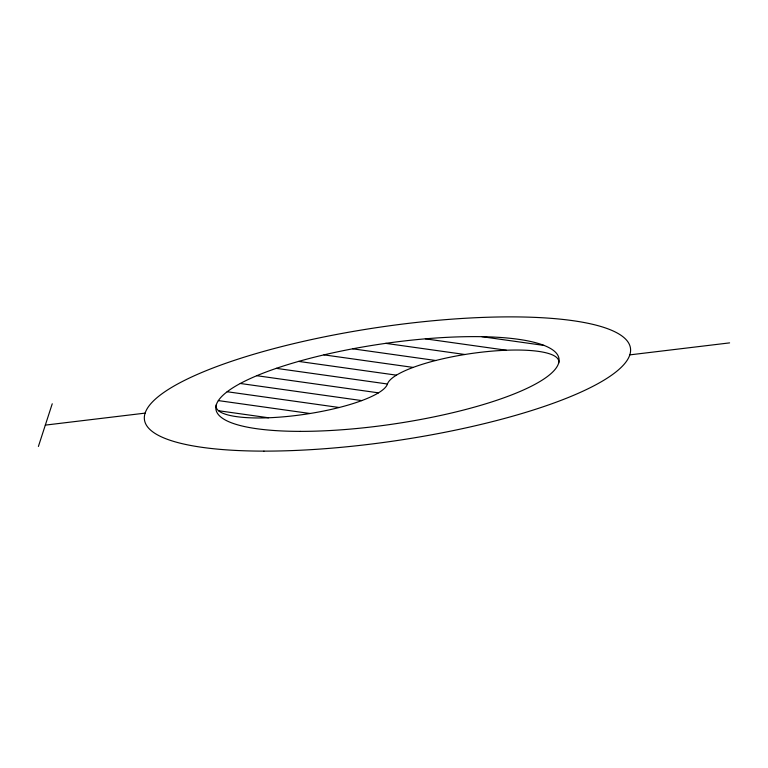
<?xml version="1.0" encoding="UTF-8"?>
<svg xmlns="http://www.w3.org/2000/svg" width="768" height="768" viewBox="0 0 768 768"><rect width="100%" height="100%" fill="white"/><g stroke="black" fill="none" stroke-linecap="round" stroke-linejoin="round"><path stroke-width="1.15" d="M38.4 446.458L52.243 403.776M45.322 425.117L145.114 413.126M629.808 354.874L729.6 342.883M481.853 336.682L544.109 345.446M425.357 338.832L506.342 350.227M385.718 343.354L464.89 354.499M352.694 348.806L435.744 360.499M323.971 354.864L413.146 367.411M298.637 361.402L396.432 375.158M276.288 368.352L387.456 384A86.698 20.237 -8.4 0 1 479.914 352.378A86.698 20.237 -8.4 0 1 558.528 363.437M256.8 375.706L378.49 392.842M240.288 383.482L361.776 400.589M227.165 391.738L339.178 407.501M218.352 400.598L310.032 413.501M218.525 410.726L268.579 417.773M387.456 384A86.698 20.237 -8.4 0 1 295.008 415.622A86.698 20.237 -8.4 0 1 216.394 404.563M300.259 431.376A173.386 40.474 -8.4 0 0 559.085 360.451A173.386 40.474 -8.4 0 0 303.034 360.173A173.386 40.474 -8.4 0 0 300.259 431.376M263.933 451.123A245.626 57.341 -8.4 0 0 630.586 350.64A245.626 57.341 -8.4 0 0 267.859 350.246A245.626 57.341 -8.4 0 0 263.933 451.123"/></g></svg>
